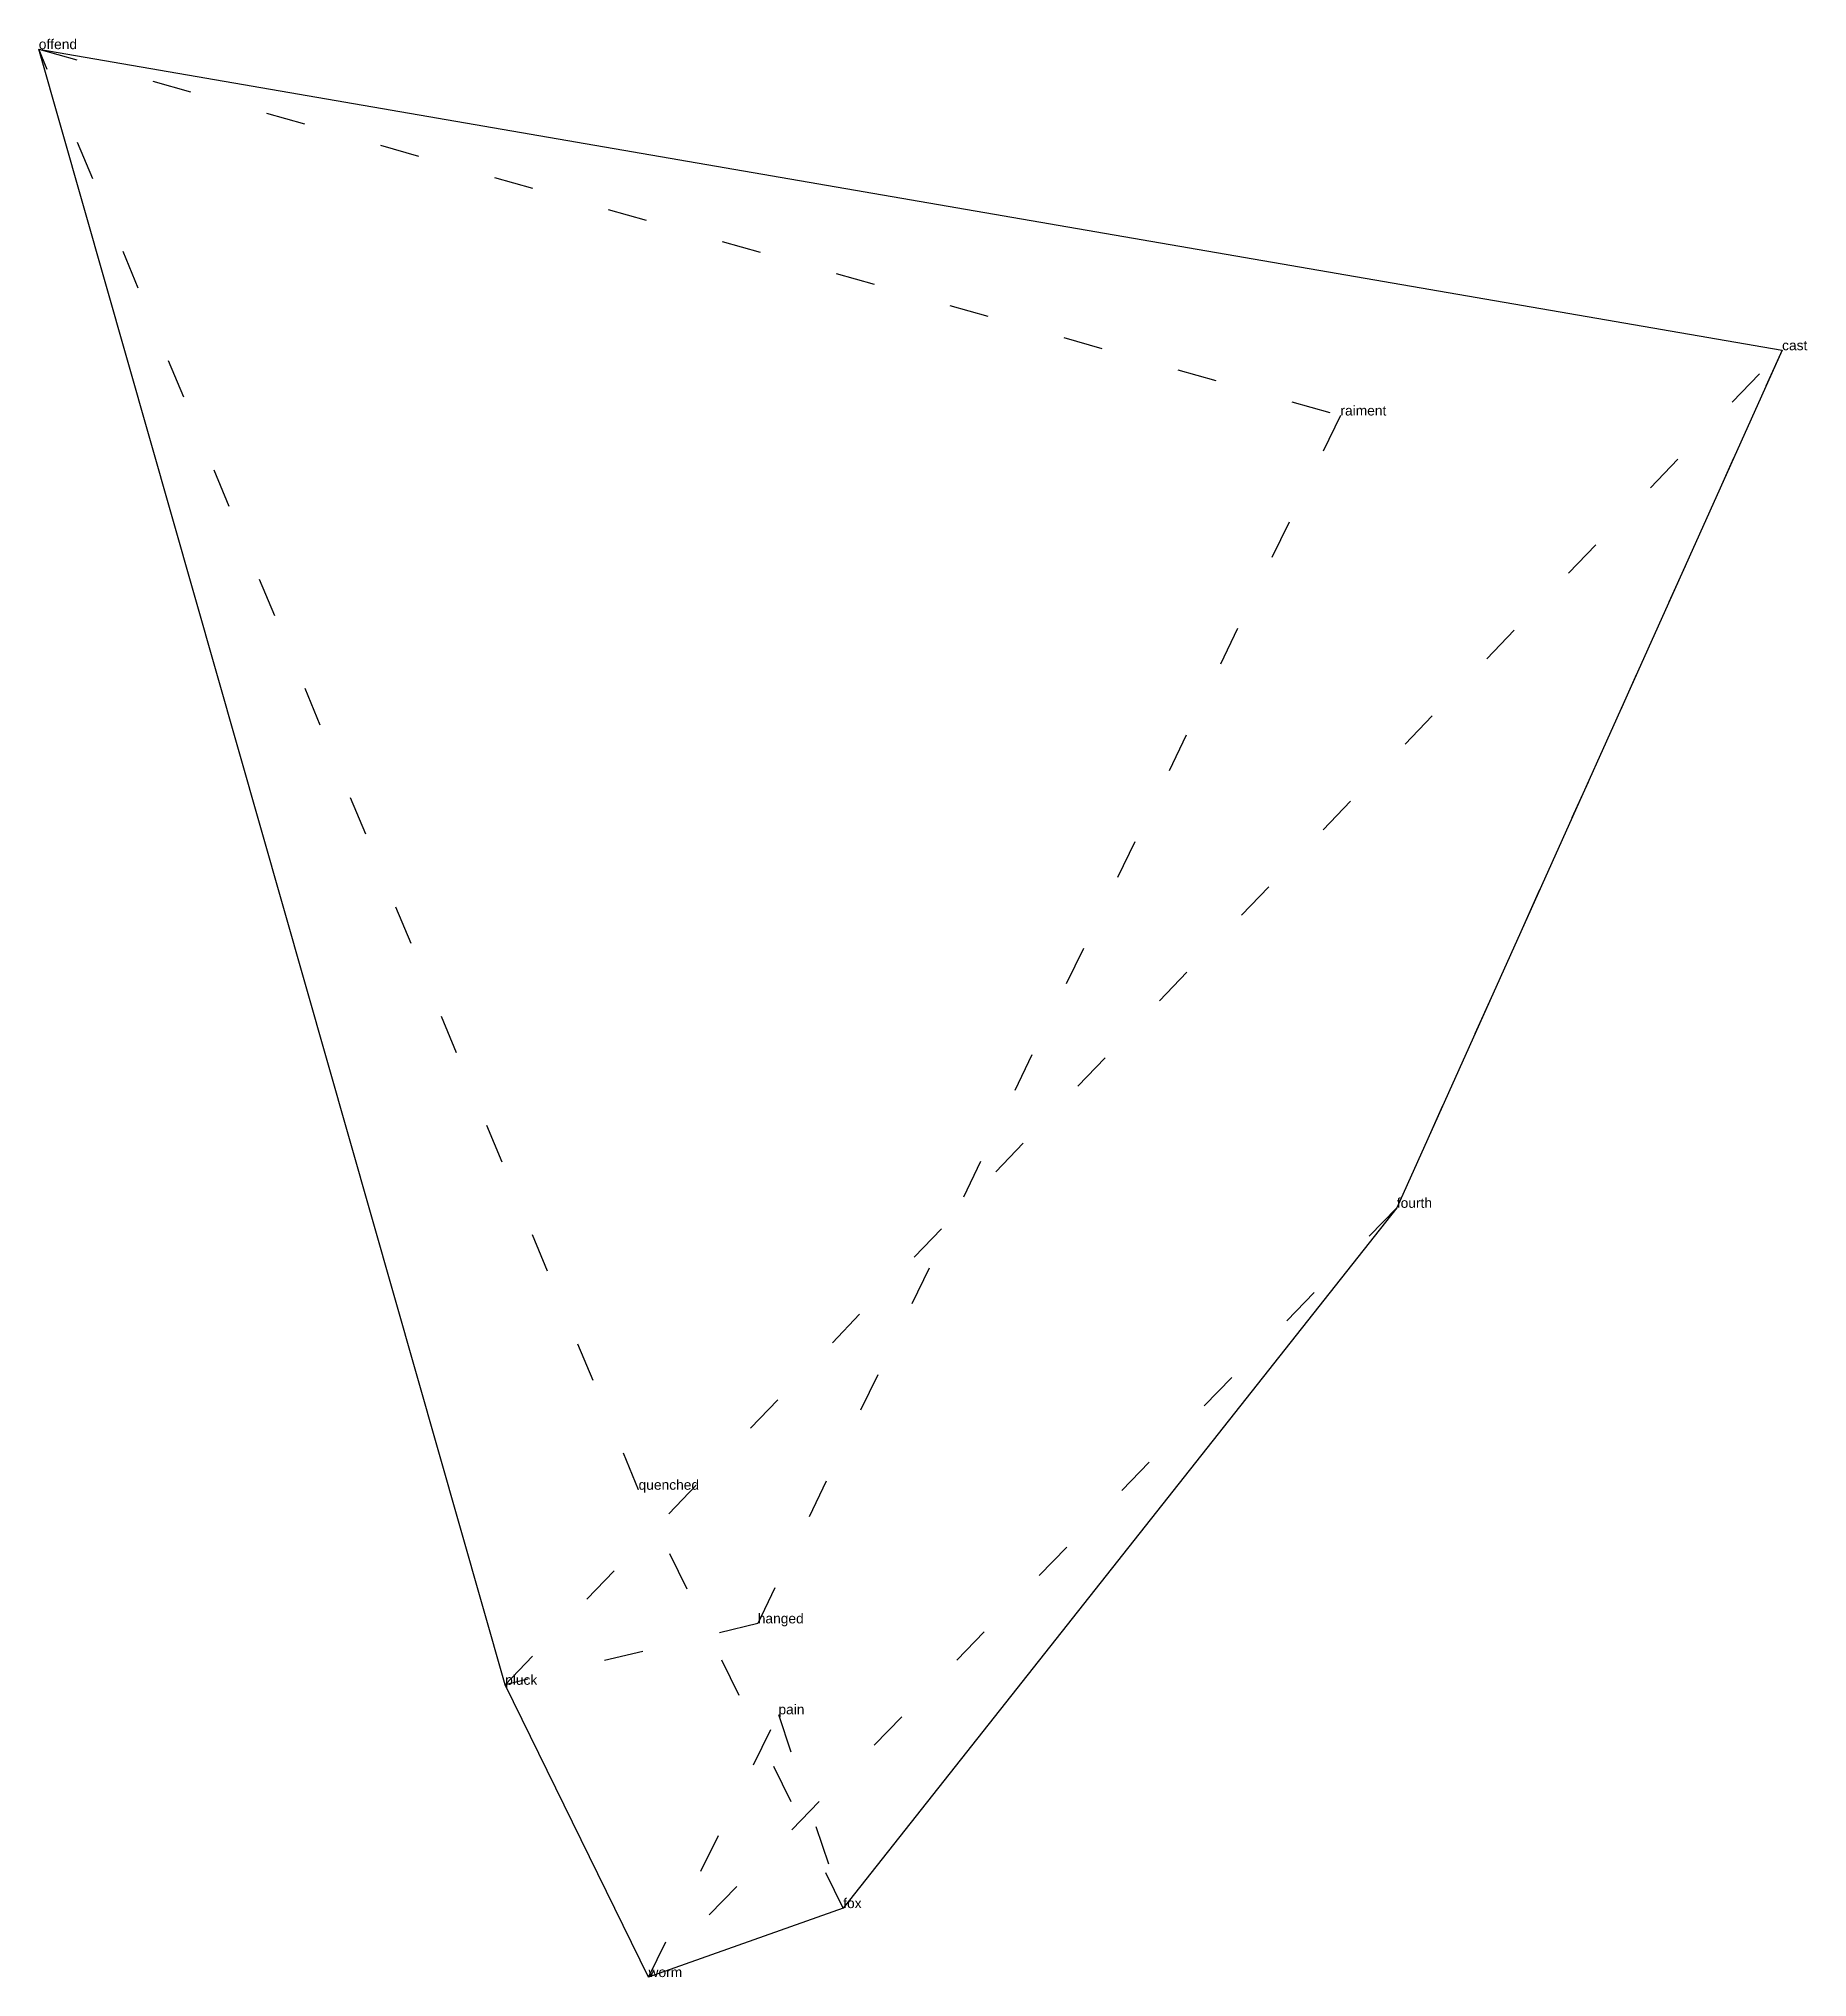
# Model space of a CAD drawing. Extents: x -2.66 to 1.82, y -3.14 to 1.78.
import ezdxf

# ---------------------------------------------------------------- set-up
doc = ezdxf.new("R2010")
doc.units = 0
doc.linetypes.add('DOT', pattern=[0.2, 0, -0.2])
doc.layers.add('TEXT', color=1, linetype='CONTINUOUS')
doc.styles.get("Standard").update_dxf_attribs({"font": 'arial.ttf'})

msp = doc.modelspace()

# ---------------------------------------------------------------- linework, layer by layer
at = {"layer": 'INTERNAL', "linetype": 'DOT'}
msp.add_polyline3d([(-1.1413, -1.8997, 0), (-2.662, 1.7524, 0), (0.6381, 0.8237, 0), (-0.8391, -2.2385, 0), (-1.4796, -2.3942, 0), (1.7579, 0.9891, 0), (0.7811, -1.185, 0), (-1.1161, -3.1352, 0), (-0.7867, -2.4691, 0), (-0.6225, -2.9604, 0), (-1.1413, -1.8997, 0)], close=True, dxfattribs=at)
at = {"layer": 'OUTLINE', "linetype": 'CONTINUOUS'}
msp.add_polyline3d([(-1.1161, -3.1352, 0), (-1.4796, -2.3942, 0), (-2.662, 1.7524, 0), (1.7579, 0.9891, 0), (0.7811, -1.185, 0), (-0.6225, -2.9604, 0), (-1.1161, -3.1352, 0)], close=True, dxfattribs=at)

# ---------------------------------------------------------------- texts
at = {"layer": 'TEXT'}
for s, p in [('offend', (-2.662, 1.7524)), ('cast', (1.7579, 0.9891)), ('raiment', (0.6381, 0.8237)), ('fourth', (0.7811, -1.185)), ('quenched', (-1.1413, -1.8997)), ('hanged', (-0.8391, -2.2385)), ('pluck', (-1.4796, -2.3942)), ('pain', (-0.7867, -2.4691)), ('fox', (-0.6225, -2.9604)), ('worm', (-1.1161, -3.1352))]:
    msp.add_text(s, height=0.025, dxfattribs=at).set_placement(p)

doc.saveas('drawing.dxf')
